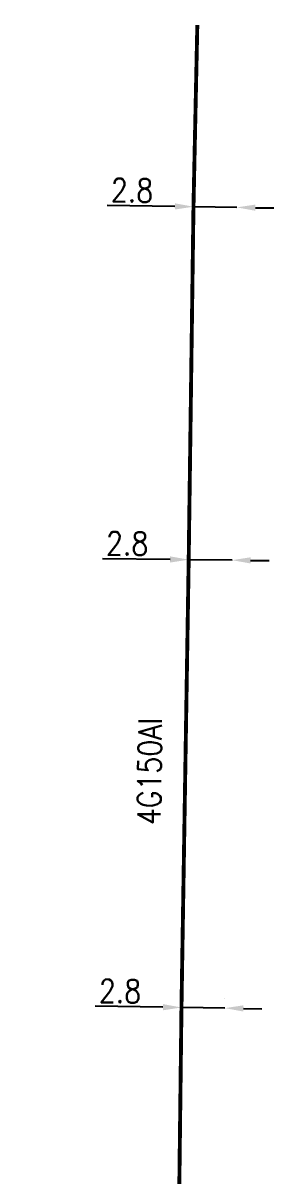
# Model space of a CAD drawing. Header units: millimetres. Extents: x 146511 to 147000, y 143998 to 145000.
# Drawn here: x 146681.5 to 146697.7, y 144588.4 to 144662.9 of the extents above; entities that cross this region are included whole.
import ezdxf
from ezdxf.enums import TextEntityAlignment as Align

# ---------------------------------------------------------------- set-up
doc = ezdxf.new("R2010")
doc.units = ezdxf.units.MM
doc.header["$MEASUREMENT"] = 0
doc.header["$PDMODE"] = 34
doc.linetypes.add('B_ST_AL', pattern=[2000, 1000, 1000])
doc.layers.get('DEFPOINTS').update_dxf_attribs({"linetype": 'CONTINUOUS'})
doc.layers.add('B_100', color=3, linetype='CONTINUOUS')
doc.styles.get("Standard").update_dxf_attribs({"font": 'romans.shx', "width": 0.85})
doc.dimstyles.get("Standard").update_dxf_attribs({"dimtxt": 1.5, "dimasz": 1.2, "dimexe": 0.625, "dimexo": 0.625, "dimgap": 0.25, "dimtad": 1, "dimdec": 1, "dimzin": 0, "dimdsep": 46, "dimtxsty": 'Standard', "dimcen": -0.5, "dimadec": 0, "dimazin": 0, "dimtfac": 1, "dimtdec": 1, "dimtmove": 0, "dimatfit": 3, "dimfxl": 1, "dimtolj": 1, "dimtzin": 0, "dimarcsym": 0})

# ---------------------------------------------------------------- blocks, each defined once
blk = doc.blocks.new('*D159')
at = {"layer": 'B_100', "color": 0, "linetype": 'Continuous', "lineweight": -2}
for p, q in [((146691.306, 144651.044), (146686.935, 144651.112)), ((146695.306, 144650.982), (146692.506, 144651.025)), ((146696.506, 144650.963), (146697.706, 144650.944))]:
    blk.add_line(p, q, dxfattribs=at)
at = {"layer": 'B_100', "color": 0, "linetype": 'Continuous'}
for points in [[(146691.31, 144651.244), (146691.303, 144650.844), (146692.506, 144651.025)], [(146696.509, 144651.163), (146696.503, 144650.763), (146695.306, 144650.982)]]:
    blk.add_solid(points, dxfattribs=at)
at = {"layer": 'DEFPOINTS', "color": 0, "linetype": 'Continuous'}
for p in [(146692.506, 144651.025), (146695.306, 144650.982), (146695.306, 144650.982)]:
    blk.add_point(p, dxfattribs=at)
at = {"layer": 'B_100', "color": 0, "linetype": 'Continuous', "insert": (146688.537, 144652.087), "char_height": 1.5, "attachment_point": 5, "rotation": 359.11112}
blk.add_mtext('\\A1;2.8', dxfattribs=at)
blk = doc.blocks.new('*D160')
at = {"layer": 'B_100', "color": 0, "linetype": 'Continuous', "lineweight": -2}
for p, q in [((146690.997, 144628.224), (146686.626, 144628.274)), ((146694.997, 144628.178), (146692.197, 144628.21)), ((146696.197, 144628.164), (146697.397, 144628.15))]:
    blk.add_line(p, q, dxfattribs=at)
at = {"layer": 'B_100', "color": 0, "linetype": 'Continuous'}
for points in [[(146690.999, 144628.424), (146690.995, 144628.024), (146692.197, 144628.21)], [(146696.199, 144628.364), (146696.195, 144627.964), (146694.997, 144628.178)]]:
    blk.add_solid(points, dxfattribs=at)
at = {"layer": 'DEFPOINTS', "color": 0, "linetype": 'Continuous'}
for p in [(146692.197, 144628.21), (146694.997, 144628.178), (146694.997, 144628.178)]:
    blk.add_point(p, dxfattribs=at)
at = {"layer": 'B_100', "color": 0, "linetype": 'Continuous', "insert": (146688.223, 144629.256), "char_height": 1.5, "attachment_point": 5, "rotation": 359.34142}
blk.add_mtext('\\A1;2.8', dxfattribs=at)
blk = doc.blocks.new('*D161')
at = {"layer": 'B_100', "color": 0, "linetype": 'Continuous', "lineweight": -2}
for p, q in [((146691.74, 144599.888), (146691.74, 144599.888)), ((146694.539, 144599.846), (146694.539, 144599.846)), ((146690.53, 144599.281), (146686.159, 144599.346)), ((146694.53, 144599.221), (146691.73, 144599.263)), ((146695.73, 144599.203), (146696.93, 144599.185))]:
    blk.add_line(p, q, dxfattribs=at)
at = {"layer": 'B_100', "color": 0, "linetype": 'Continuous'}
for points in [[(146690.533, 144599.481), (146690.527, 144599.081), (146691.73, 144599.263)], [(146695.733, 144599.403), (146695.727, 144599.003), (146694.53, 144599.221)]]:
    blk.add_solid(points, dxfattribs=at)
at = {"layer": 'DEFPOINTS', "color": 0, "linetype": 'Continuous'}
for p in [(146691.73, 144599.263), (146694.53, 144599.221), (146694.53, 144599.221)]:
    blk.add_point(p, dxfattribs=at)
at = {"layer": 'B_100', "color": 0, "linetype": 'Continuous', "insert": (146687.76, 144600.322), "char_height": 1.5, "attachment_point": 5, "rotation": 359.1456}
blk.add_mtext('\\A1;2.8', dxfattribs=at)

msp = doc.modelspace()

# ---------------------------------------------------------------- linework, layer by layer
at = {"layer": 'B_100', "linetype": 'B_ST_AL', "flags": 128}
msp.add_lwpolyline([(146621.29, 144568.955, 0.25, 0.25, 0), (146619.802, 144569.371, 0.25, 0.25, 0), (146620.203, 144580.226, 0.25, 0.25, 0), (146628.634, 144580.557, 0.25, 0.25, 0), (146641.565, 144580.472, 0.25, 0.25, 0), (146663.504, 144580.082, 0.25, 0.25, 0), (146685.021, 144579.759, 0.25, 0.25, 0), (146691.493, 144579.662, 0.25, 0.25, 0), (146691.543, 144583.77, 0.25, 0.25, 0), (146691.73, 144599.263, 0.25, 0.25, 0), (146692.197, 144628.21, 0.25, 0.25, 0), (146692.506, 144651.025, 0.25, 0.25, 0), (146692.754, 144662.771, 0, 0, 0)], format="xyseb", dxfattribs=at)

# ---------------------------------------------------------------- texts
at = {"layer": 'B_100', "linetype": 'Continuous', "width": 0.85}
msp.add_text('4G150Al', height=1.5, rotation=89.32555, dxfattribs=at).set_placement((146689.667, 144614.52), align=Align.MIDDLE)

# ---------------------------------------------------------------- dimensions: what is measured, and where the dimension line sits
at = {"layer": 'B_100', "linetype": 'Continuous'}
for base, p1, p2, angle, picture, middle in [((146695.306, 144650.982), (146692.506, 144651.025), (146695.306, 144650.982), 179.11112, '*D159', (146688.521, 144651.087)), ((146694.997, 144628.178), (146692.197, 144628.21), (146694.997, 144628.178), 179.34142, '*D160', (146688.212, 144628.256)), ((146694.53, 144599.221), (146691.73, 144599.263), (146694.53, 144599.221), 179.1456, '*D161', (146687.745, 144599.322))]:
    dim = msp.add_linear_dim(base=base, p1=p1, p2=p2, angle=angle, dimstyle='Standard', dxfattribs=at)
    dim.commit()
    dim.dimension.update_dxf_attribs({"geometry": picture, "text_midpoint": middle, "dimtype": 160})

doc.saveas('drawing.dxf')
